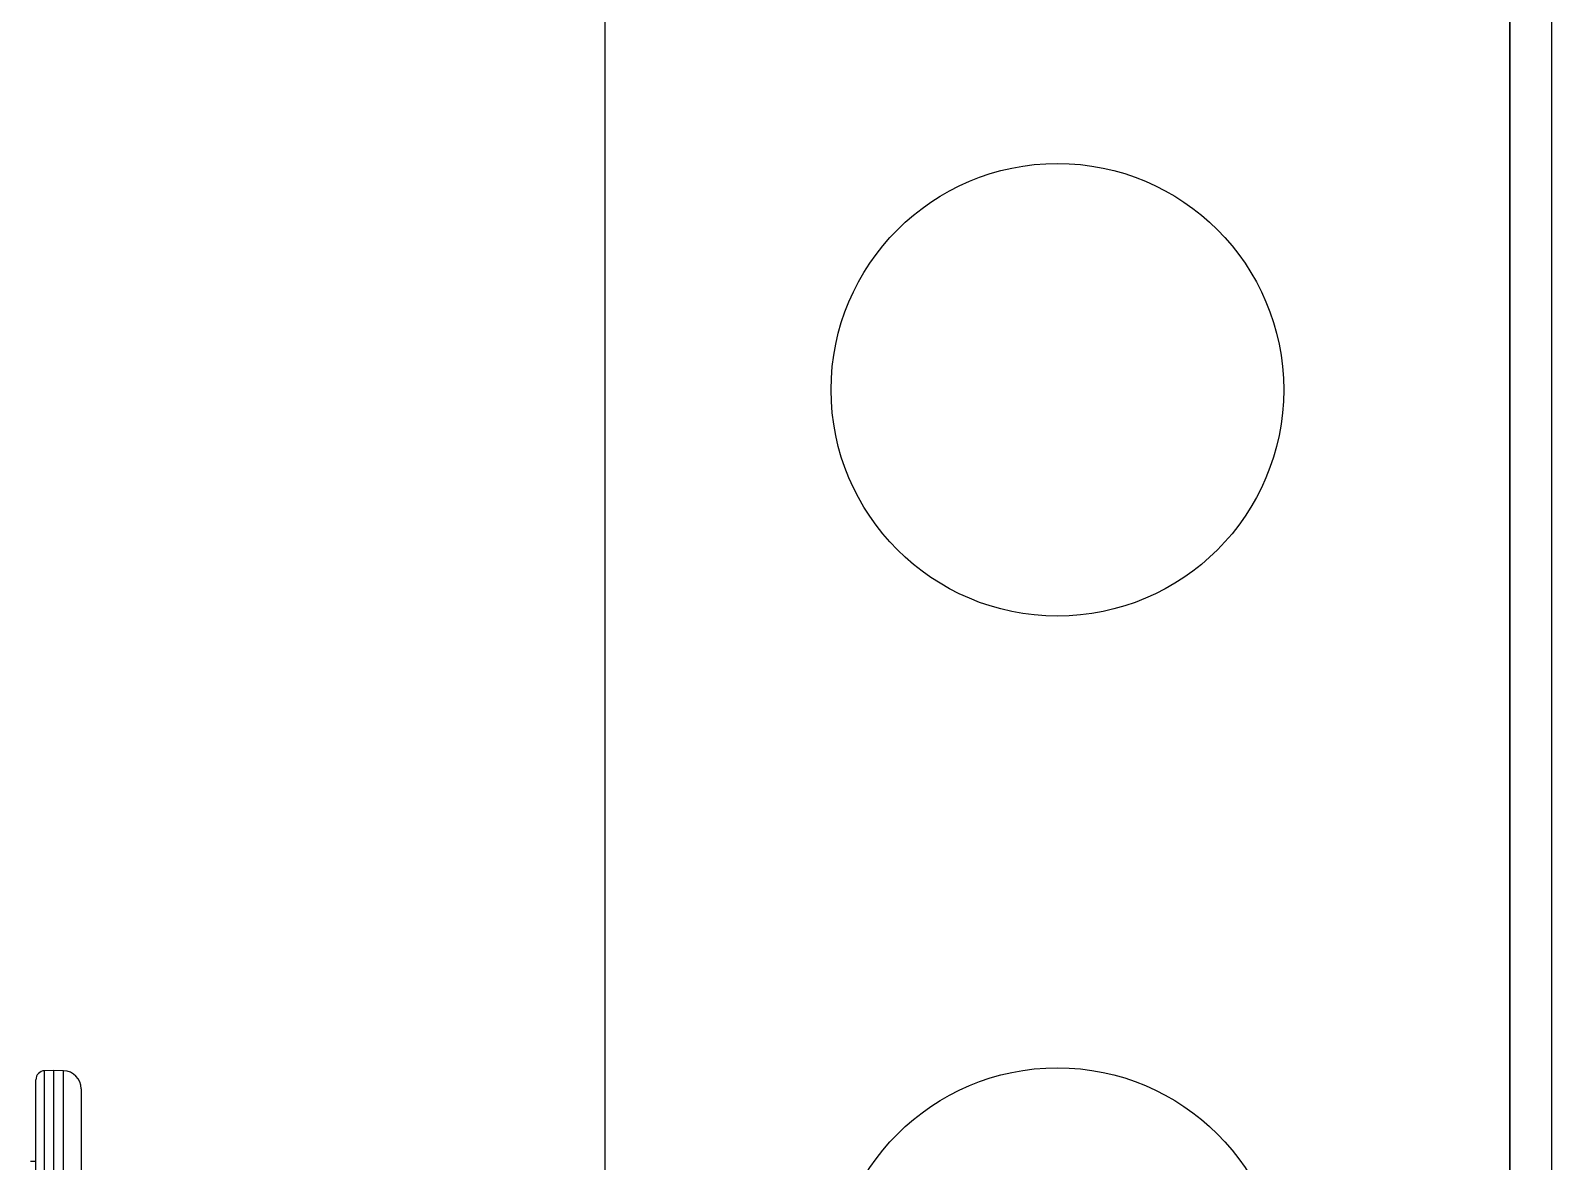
# Model space of a CAD drawing. Header units: millimetres. Extents: x -95754 to 177808, y 34455 to 150605.
# Drawn here: x 174695.3 to 174779.3, y 139737.2 to 139799.7 of the extents above; entities that cross this region are included whole.
import ezdxf

# ---------------------------------------------------------------- set-up
doc = ezdxf.new("R2010")
doc.units = ezdxf.units.MM
doc.header["$LTSCALE"] = 300
doc.layers.add('A-ETC-기계', color=253, linetype='Continuous')

# ---------------------------------------------------------------- blocks, each defined once
blk = doc.blocks.new('A$Cefb55bcc')
at = {"color": 8, "linetype": 'ByBlock', "ltscale": 3}
for p, q in [((617.618, -125.345), (617.618, -975.35)), ((619.918, -125.345), (619.918, -975.35)), ((567.618, -175.702), (567.618, -924.993)), ((617.618, -175.702), (617.618, -924.993)), ((536.179, -687.28), (536.179, -413.415)), ((537.179, -412.902), (536.666, -412.916)), ((536.666, -687.779), (536.666, -412.916)), ((537.179, -687.793), (537.179, -412.902)), ((537.705, -412.916), (537.179, -412.902)), ((537.705, -422.892), (537.705, -412.916)), ((538.678, -413.915), (538.678, -423.727)), ((536.179, -417.932), (535.88, -417.932))]:
    blk.add_line(p, q, dxfattribs=at)
at = {"color": 8, "linetype": 'ByBlock', "ltscale": 3, "elevation": 0}
blk.add_lwpolyline([(567.618, -945.35), (617.618, -945.35), (617.618, -155.345), (567.618, -155.345)], close=True, dxfattribs=at)
at = {"color": 8, "linetype": 'ByBlock', "ltscale": 3}
for centre in [(592.618, -375.3), (592.618, -425.253, 0)]:
    blk.add_circle(centre, 12.5, dxfattribs=at)
for centre, radius, start, end in [((536.679, -413.415), 0.5, 91.5, 180), ((537.679, -413.915), 1, 0, 88.5)]:
    blk.add_arc(centre, radius, start, end, dxfattribs=at)
blk = doc.blocks.new('G$C618AA28F')
at = {"color": 0, "rotation": 180}
blk.add_blockref('A$Cefb55bcc', (-1855.808, -550.145), dxfattribs=at)
blk = doc.blocks.new('4F_기계장비')
at = {"layer": 'A-ETC-기계', "rotation": 180}
blk.add_blockref('G$C618AA28F', (79750.001, -9000.001), dxfattribs=at)

msp = doc.modelspace()

# ---------------------------------------------------------------- block references
at = {"layer": 'A-ETC-기계'}
msp.add_blockref('4F_기계장비', (92553.571, 148605.018), dxfattribs=at)

doc.saveas('drawing.dxf')
